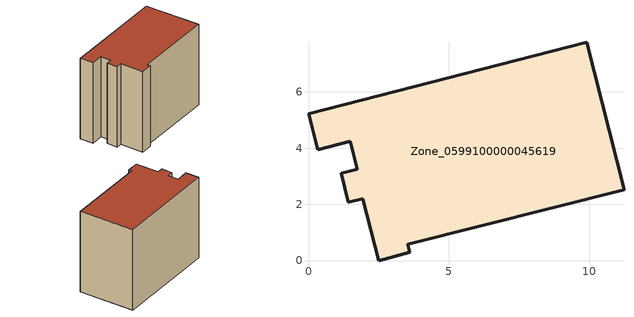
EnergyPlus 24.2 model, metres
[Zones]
Zone_0599100000045619
 floor ground (C_G): 1.94,2.2 1.42,2.07 1.16,3.1 1.73,3.25 1.48,4.25 0.32,3.95 0,5.23 9.91,7.76 11.23,2.51 3.53,0.58 3.6,0.29 2.5,0 z0
 wall outside (C_F): 0.32,3.95 1.48,4.25 1.73,3.25 1.16,3.1 1.42,2.07 1.94,2.2 2.5,0 3.6,0.29 3.53,0.58 11.23,2.51 9.91,7.76 0,5.23 0.32,3.95 z0:8.12
 roof outside (C_R): 11.23,2.51 9.91,7.76 0,5.23 0.32,3.95 1.48,4.25 1.73,3.25 1.16,3.1 1.42,2.07 1.94,2.2 2.5,0 3.6,0.29 3.53,0.58 z8.12
[BUILDING]
Pand.0599100000045619: North Axis=0; Terrain=City; Loads Convergence Tolerance Value=0.04; Temperature Convergence Tolerance Value=0.4; Solar Distribution=FullExterior; Maximum Number of Warmup Days=25; Minimum Number of Warmup Days=1
[Site:Location]
Rotterdam.The.Hague.AP_ZH_NLD Design_Conditions: Latitude=51.96; Longitude=4.45; Time Zone=1; Elevation=-4.5
[SITE:GROUNDTEMPERATURE:BUILDINGSURFACE]
18, 18, 18, 18, 18, 18, 18, 18, 18, 18, 18, 18
[MATERIAL] Thermal Absorptance=0.9; Solar Absorptance=0.7; Visible Absorptance=0.7
Name | Roughness | Thickness | Conductivity | Density | Specific Heat
G.TI.1975-1991 | MediumSmooth | 0.15 | 0.288461 | 540 | 1210
F.TI.1975-1991 | Rough | 0.3 | 0.230769 | 1920 | 840
R.TI.1975-1991 | MediumRough | 0.2 | 0.153846 | 1500 | 1000
[CONSTRUCTION]
C_G: G.TI.1975-1991
C_F: F.TI.1975-1991
C_R: R.TI.1975-1991
[ZONE]
Zone_0599100000045619: Type=1; Multiplier=1; Ceiling Height=Autocalculate; Volume=Autocalculate; Floor Area=autocalculate; Part of Total Floor Area=Yes
[ZONEINFILTRATION:DESIGNFLOWRATE]
Infil_Zone_0599100000045619: Zone or ZoneList or Space or SpaceList=Zone_0599100000045619; Schedule=AlwaysOn; Design Flow Rate Calculation Method=Flow/Area; Flow Rate per Floor Area=0.003; Constant Term Coefficient=1; Temperature Term Coefficient=0; Velocity Term Coefficient=0; Velocity Squared Term Coefficient=0
[HVACTEMPLATE:ZONE:IDEALLOADSAIRSYSTEM]
Zone_0599100000045619: Maximum Heating Supply Air Temperature=50; Minimum Cooling Supply Air Temperature=13; Maximum Heating Supply Air Humidity Ratio=0.0156; Minimum Cooling Supply Air Humidity Ratio=0.0077; Heating Limit=NoLimit; Cooling Limit=NoLimit; Dehumidification Control Type=ConstantSensibleHeatRatio; Cooling Sensible Heat Ratio=0.7; Dehumidification Setpoint=60; Humidification Control Type=None; Humidification Setpoint=30; Outdoor Air Method=None; Outdoor Air Flow Rate per Person=0.00944; Outdoor Air Flow Rate per Zone Floor Area=0; Outdoor Air Flow Rate per Zone=0; Demand Controlled Ventilation Type=None; Outdoor Air Economizer Type=NoEconomizer; Heat Recovery Type=None; Sensible Heat Recovery Effectiveness=0.7; Latent Heat Recovery Effectiveness=0.65
[ZONECONTROL:THERMOSTAT]
ThermostatControl_Zone_0599100000045619: Zone or ZoneList=Zone_0599100000045619; Control Type Schedule=DualSetpointControlType; Control 1=Thermostat_Zone_0599100000045619; Temperature Difference Between Cutout And Setpoint=0
[THERMOSTATSETPOINT:DUALSETPOINT]
Thermostat_Zone_0599100000045619: Heating Setpoint Temperature Schedule=HeatingSetpoint_Zone_0599100000045619; Cooling Setpoint Temperature Schedule=CoolingSetpoint_Zone_0599100000045619
[SCHEDULE:COMPACT]
HeatingSetpoint_Zone_0599100000045619: Through: 12/31, For: AllDays, Until: 24:00, 21
CoolingSetpoint_Zone_0599100000045619: Through: 12/31, For: AllDays, Until: 24:00, 24
DualSetpointControlType: Through: 12/31, For: AllDays, Until: 24:00, 4
AlwaysOn: Through: 12/31, For: AllDays, Until: 24:00, 1
